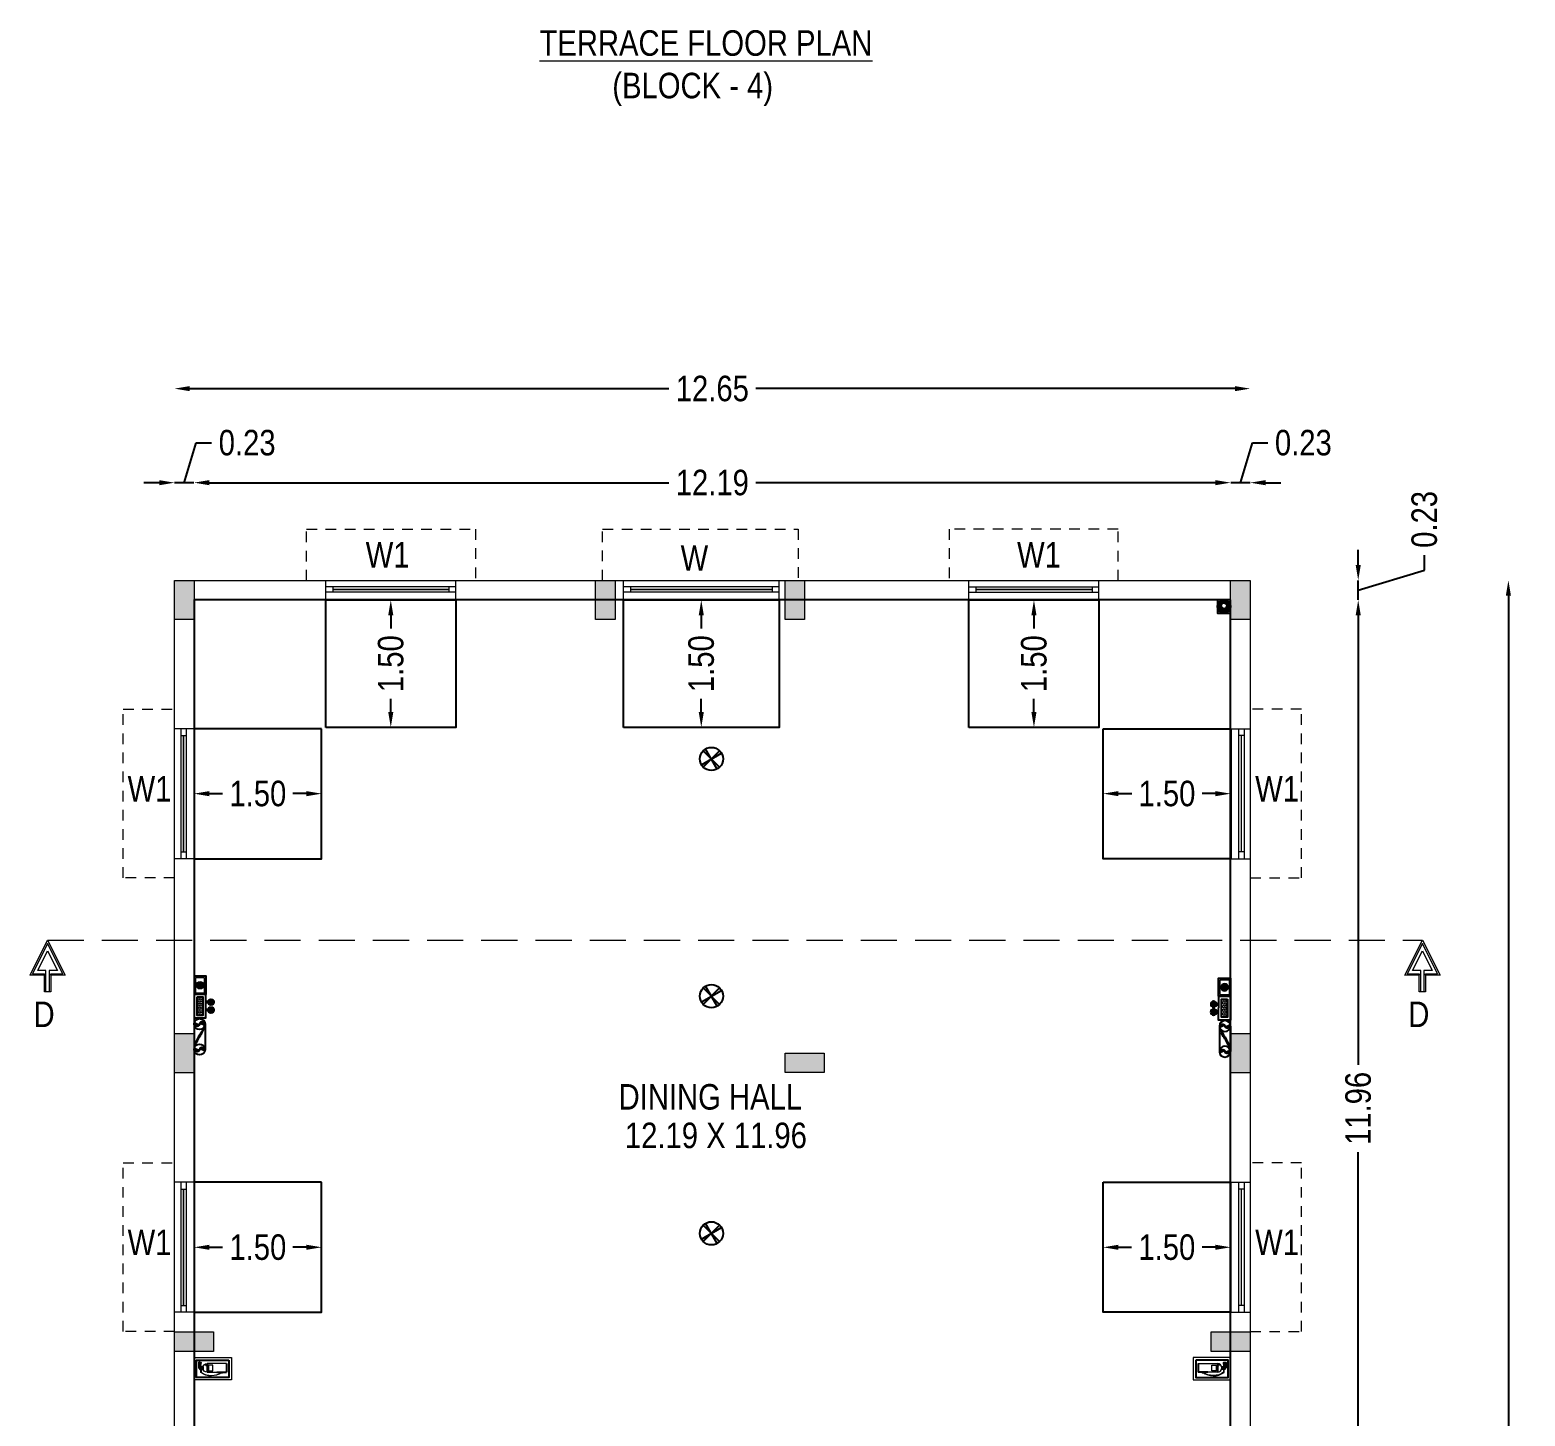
# Model space of a CAD drawing. Header units: metres. Extents: x 3750 to 6203, y 1588 to 3614.
# Drawn here: x 3778.57 to 3796.15, y 1764.12 to 1780.42 of the extents above; entities that cross this region are included whole.
import ezdxf

# ---------------------------------------------------------------- set-up
doc = ezdxf.new("R2010")
doc.units = ezdxf.units.M
doc.linetypes.add('DASHED', pattern=[0.75, 0.5, -0.25])
doc.linetypes.add('HIDDEN2', pattern=[0.1875, 0.125, -0.0625])
for name, color, linetype in [('00', 7, 'Continuous'), ('BLK_4_FLR_1_CARPET_AREA', 14, 'Continuous'), ('BLK_4_FLR_1_REGULAR_ROOM_1', 2, 'Continuous'), ('BLK_4_FLR_1_ROOM_1_LIGHT_VENTILATION_1', 2, 'Continuous'), ('VPORTS', 6, 'Continuous')]:
    doc.layers.add(name, color=color, linetype=linetype)
doc.styles.add('style2a', font='swissc.ttf')
doc.dimstyles.get("Standard").update_dxf_attribs({"dimtxt": 0.3, "dimasz": 0.18, "dimexe": 0.18, "dimexo": 0.0625, "dimgap": 0.09, "dimtad": 0, "dimzin": 0, "dimdsep": 46, "dimtxsty": 'style2a', "dimcen": 0.09, "dimse1": 1, "dimse2": 1, "dimadec": 0, "dimazin": 0, "dimtfac": 1, "dimtofl": 0, "dimtmove": 0, "dimatfit": 3, "dimfxl": 0, "dimtolj": 1, "dimtzin": 0, "dimarcsym": 0})

# ---------------------------------------------------------------- blocks, each defined once
blk = doc.blocks.new('*D493')
at = {"color": 0, "lineweight": -2, "ltscale": 10}
for p, q in [((3780.383, 1775.097), (3780.524, 1775.566)), ((3780.524, 1775.566), (3780.704, 1775.566)), ((3780.089, 1775.097), (3779.909, 1775.097)), ((3780.497, 1775.097), (3780.269, 1775.097)), ((3780.677, 1775.097), (3780.857, 1775.097))]:
    blk.add_line(p, q, dxfattribs=at)
at = {"color": 0, "ltscale": 10}
for points in [[(3780.089, 1775.127), (3780.089, 1775.067), (3780.269, 1775.097)], [(3780.677, 1775.127), (3780.677, 1775.067), (3780.497, 1775.097)]]:
    blk.add_solid(points, dxfattribs=at)
at = {"layer": 'Defpoints', "color": 0, "ltscale": 10}
for p in [(3780.269, 1775.097), (3780.269, 1773.643), (3780.497, 1773.643)]:
    blk.add_point(p, dxfattribs=at)
at = {"color": 0, "lineweight": 18, "ltscale": 10, "insert": (3781.123, 1775.566), "char_height": 0.3, "attachment_point": 5, "style": 'style2a'}
blk.add_mtext('\\A1;0.23', dxfattribs=at)
blk = doc.blocks.new('*D494')
at = {"color": 0, "lineweight": -2, "ltscale": 10}
for p, q in [((3780.679, 1775.097), (3786.08, 1775.097)), ((3792.508, 1775.097), (3787.106, 1775.097))]:
    blk.add_line(p, q, dxfattribs=at)
at = {"color": 0, "ltscale": 10}
for points in [[(3780.679, 1775.127), (3780.679, 1775.067), (3780.499, 1775.097)], [(3792.508, 1775.127), (3792.508, 1775.067), (3792.688, 1775.097)]]:
    blk.add_solid(points, dxfattribs=at)
at = {"layer": 'Defpoints', "color": 0, "ltscale": 10}
for p in [(3792.688, 1775.097), (3780.499, 1773.201), (3792.688, 1773.201)]:
    blk.add_point(p, dxfattribs=at)
at = {"color": 0, "lineweight": 18, "ltscale": 10, "insert": (3786.593, 1775.097), "char_height": 0.3, "attachment_point": 5, "style": 'style2a'}
blk.add_mtext('\\A1;12.19', dxfattribs=at)
blk = doc.blocks.new('*D495')
at = {"color": 0, "lineweight": -2, "ltscale": 10}
for p, q in [((3780.449, 1776.203), (3786.082, 1776.203)), ((3792.738, 1776.203), (3787.105, 1776.203))]:
    blk.add_line(p, q, dxfattribs=at)
at = {"color": 0, "ltscale": 10}
for points in [[(3780.449, 1776.233), (3780.449, 1776.173), (3780.269, 1776.203)], [(3792.738, 1776.233), (3792.738, 1776.173), (3792.918, 1776.203)]]:
    blk.add_solid(points, dxfattribs=at)
at = {"layer": 'Defpoints', "color": 0, "ltscale": 10}
for p in [(3780.269, 1776.203), (3780.269, 1773.948), (3792.918, 1773.948)]:
    blk.add_point(p, dxfattribs=at)
at = {"color": 0, "lineweight": 18, "ltscale": 10, "insert": (3786.593, 1776.203), "char_height": 0.3, "attachment_point": 5, "style": 'style2a'}
blk.add_mtext('\\A1;12.65', dxfattribs=at)
blk = doc.blocks.new('*D496')
at = {"color": 0, "lineweight": -2, "ltscale": 10}
for p, q in [((3792.804, 1775.097), (3792.944, 1775.566)), ((3792.944, 1775.566), (3793.124, 1775.566)), ((3792.509, 1775.097), (3792.329, 1775.097)), ((3792.918, 1775.097), (3792.689, 1775.097)), ((3793.098, 1775.097), (3793.278, 1775.097))]:
    blk.add_line(p, q, dxfattribs=at)
at = {"color": 0, "ltscale": 10}
for points in [[(3792.509, 1775.127), (3792.509, 1775.067), (3792.689, 1775.097)], [(3793.098, 1775.127), (3793.098, 1775.067), (3792.918, 1775.097)]]:
    blk.add_solid(points, dxfattribs=at)
at = {"layer": 'Defpoints', "color": 0, "ltscale": 10}
for p in [(3792.689, 1775.097), (3792.689, 1773.643), (3792.918, 1773.643)]:
    blk.add_point(p, dxfattribs=at)
at = {"color": 0, "lineweight": 18, "ltscale": 10, "insert": (3793.543, 1775.566), "char_height": 0.3, "attachment_point": 5, "style": 'style2a'}
blk.add_mtext('\\A1;0.23', dxfattribs=at)
blk = doc.blocks.new('*D497')
at = {"color": 0, "lineweight": -2, "ltscale": 10}
for p, q in [((3795.954, 1773.768), (3795.954, 1762.274)), ((3795.954, 1749.744), (3795.954, 1761.237))]:
    blk.add_line(p, q, dxfattribs=at)
at = {"color": 0, "ltscale": 10}
for points in [[(3795.924, 1773.768), (3795.984, 1773.768), (3795.954, 1773.948)], [(3795.924, 1749.744), (3795.984, 1749.744), (3795.954, 1749.564)]]:
    blk.add_solid(points, dxfattribs=at)
at = {"layer": 'Defpoints', "color": 0, "ltscale": 10}
for p in [(3792.918, 1773.948), (3795.954, 1773.948), (3792.918, 1749.564)]:
    blk.add_point(p, dxfattribs=at)
at = {"color": 0, "lineweight": 18, "ltscale": 10, "insert": (3795.954, 1761.756), "char_height": 0.3, "attachment_point": 5, "rotation": 90, "style": 'style2a'}
blk.add_mtext('\\A1;24.38', dxfattribs=at)
blk = doc.blocks.new('*D498')
at = {"color": 0, "lineweight": -2, "ltscale": 10}
for p, q in [((3794.188, 1773.538), (3794.188, 1768.251)), ((3794.188, 1761.936), (3794.188, 1767.222))]:
    blk.add_line(p, q, dxfattribs=at)
at = {"color": 0, "ltscale": 10}
for points in [[(3794.158, 1773.538), (3794.218, 1773.538), (3794.188, 1773.718)], [(3794.158, 1761.936), (3794.218, 1761.936), (3794.188, 1761.756)]]:
    blk.add_solid(points, dxfattribs=at)
at = {"layer": 'Defpoints', "color": 0, "ltscale": 10}
for p in [(3792.383, 1773.718), (3794.188, 1773.718), (3792.383, 1761.756)]:
    blk.add_point(p, dxfattribs=at)
at = {"color": 0, "lineweight": 18, "ltscale": 10, "insert": (3794.188, 1767.737), "char_height": 0.3, "attachment_point": 5, "rotation": 90, "style": 'style2a'}
blk.add_mtext('\\A1;11.96', dxfattribs=at)
blk = doc.blocks.new('*D499')
at = {"color": 0, "lineweight": -2, "ltscale": 10}
for p, q in [((3794.188, 1774.128), (3794.188, 1774.308)), ((3794.966, 1774.066), (3794.966, 1774.246)), ((3794.188, 1773.833), (3794.966, 1774.066)), ((3794.188, 1773.718), (3794.188, 1773.948)), ((3794.188, 1773.538), (3794.188, 1773.358))]:
    blk.add_line(p, q, dxfattribs=at)
at = {"color": 0, "ltscale": 10}
for points in [[(3794.158, 1774.128), (3794.218, 1774.128), (3794.188, 1773.948)], [(3794.158, 1773.538), (3794.218, 1773.538), (3794.188, 1773.718)]]:
    blk.add_solid(points, dxfattribs=at)
at = {"layer": 'Defpoints', "color": 0, "ltscale": 10}
for p in [(3792.383, 1773.948), (3794.188, 1773.948), (3792.383, 1773.718)]:
    blk.add_point(p, dxfattribs=at)
at = {"color": 0, "lineweight": 18, "ltscale": 10, "insert": (3794.966, 1774.665), "char_height": 0.3, "attachment_point": 5, "rotation": 90, "style": 'style2a'}
blk.add_mtext('\\A1;0.23', dxfattribs=at)
blk = doc.blocks.new('*D520')
at = {"layer": 'BLK_4_FLR_1_ROOM_1_LIGHT_VENTILATION_1', "color": 0, "lineweight": -2}
for p, q in [((3791.368, 1766.103), (3791.524, 1766.103)), ((3792.508, 1766.103), (3792.352, 1766.103))]:
    blk.add_line(p, q, dxfattribs=at)
at = {"layer": 'BLK_4_FLR_1_ROOM_1_LIGHT_VENTILATION_1', "color": 0}
for points in [[(3791.368, 1766.133), (3791.368, 1766.073), (3791.188, 1766.103)], [(3792.508, 1766.133), (3792.508, 1766.073), (3792.688, 1766.103)]]:
    blk.add_solid(points, dxfattribs=at)
at = {"layer": 'Defpoints', "color": 0}
for p in [(3791.188, 1766.103, 3.669), (3792.688, 1766.103, 3.669), (3792.688, 1766.103)]:
    blk.add_point(p, dxfattribs=at)
at = {"layer": 'BLK_4_FLR_1_ROOM_1_LIGHT_VENTILATION_1', "color": 0, "insert": (3791.938, 1766.103), "char_height": 0.3, "attachment_point": 5, "style": 'style2a'}
blk.add_mtext('\\A1;1.50', dxfattribs=at)
blk = doc.blocks.new('*D521')
at = {"layer": 'BLK_4_FLR_1_ROOM_1_LIGHT_VENTILATION_1', "color": 0, "lineweight": -2}
for p, q in [((3791.369, 1771.439), (3791.526, 1771.439)), ((3792.509, 1771.439), (3792.353, 1771.439))]:
    blk.add_line(p, q, dxfattribs=at)
at = {"layer": 'BLK_4_FLR_1_ROOM_1_LIGHT_VENTILATION_1', "color": 0}
for points in [[(3791.369, 1771.469), (3791.369, 1771.409), (3791.189, 1771.439)], [(3792.509, 1771.469), (3792.509, 1771.409), (3792.689, 1771.439)]]:
    blk.add_solid(points, dxfattribs=at)
at = {"layer": 'Defpoints', "color": 0}
for p in [(3791.189, 1771.439, 3.669), (3792.689, 1771.439, 3.669), (3792.689, 1771.439)]:
    blk.add_point(p, dxfattribs=at)
at = {"layer": 'BLK_4_FLR_1_ROOM_1_LIGHT_VENTILATION_1', "color": 0, "insert": (3791.939, 1771.439), "char_height": 0.3, "attachment_point": 5, "style": 'style2a'}
blk.add_mtext('\\A1;1.50', dxfattribs=at)
blk = doc.blocks.new('*D523')
at = {"layer": 'BLK_4_FLR_1_ROOM_1_LIGHT_VENTILATION_1', "color": 0, "lineweight": -2}
for p, q in [((3780.679, 1766.103), (3780.835, 1766.103)), ((3781.819, 1766.103), (3781.662, 1766.103))]:
    blk.add_line(p, q, dxfattribs=at)
at = {"layer": 'BLK_4_FLR_1_ROOM_1_LIGHT_VENTILATION_1', "color": 0}
for points in [[(3780.679, 1766.133), (3780.679, 1766.073), (3780.499, 1766.103)], [(3781.819, 1766.133), (3781.819, 1766.073), (3781.999, 1766.103)]]:
    blk.add_solid(points, dxfattribs=at)
at = {"layer": 'Defpoints', "color": 0}
for p in [(3780.499, 1766.103, 3.669), (3780.499, 1766.103), (3781.999, 1766.103, 3.669)]:
    blk.add_point(p, dxfattribs=at)
at = {"layer": 'BLK_4_FLR_1_ROOM_1_LIGHT_VENTILATION_1', "color": 0, "insert": (3781.249, 1766.103), "char_height": 0.3, "attachment_point": 5, "style": 'style2a'}
blk.add_mtext('\\A1;1.50', dxfattribs=at)
blk = doc.blocks.new('*D524')
at = {"layer": 'BLK_4_FLR_1_ROOM_1_LIGHT_VENTILATION_1', "color": 0, "lineweight": -2}
for p, q in [((3780.679, 1771.439), (3780.835, 1771.439)), ((3781.819, 1771.439), (3781.662, 1771.439))]:
    blk.add_line(p, q, dxfattribs=at)
at = {"layer": 'BLK_4_FLR_1_ROOM_1_LIGHT_VENTILATION_1', "color": 0}
for points in [[(3780.679, 1771.469), (3780.679, 1771.409), (3780.499, 1771.439)], [(3781.819, 1771.469), (3781.819, 1771.409), (3781.999, 1771.439)]]:
    blk.add_solid(points, dxfattribs=at)
at = {"layer": 'Defpoints', "color": 0}
for p in [(3780.499, 1771.439, 3.669), (3780.499, 1771.439), (3781.999, 1771.439, 3.669)]:
    blk.add_point(p, dxfattribs=at)
at = {"layer": 'BLK_4_FLR_1_ROOM_1_LIGHT_VENTILATION_1', "color": 0, "insert": (3781.249, 1771.439), "char_height": 0.3, "attachment_point": 5, "style": 'style2a'}
blk.add_mtext('\\A1;1.50', dxfattribs=at)
blk = doc.blocks.new('*D525')
at = {"layer": 'BLK_4_FLR_1_ROOM_1_LIGHT_VENTILATION_1', "color": 0, "lineweight": -2}
for p, q in [((3782.812, 1773.538), (3782.812, 1773.381)), ((3782.812, 1772.398), (3782.812, 1772.554))]:
    blk.add_line(p, q, dxfattribs=at)
at = {"layer": 'BLK_4_FLR_1_ROOM_1_LIGHT_VENTILATION_1', "color": 0}
for points in [[(3782.782, 1773.538), (3782.842, 1773.538), (3782.812, 1773.718)], [(3782.782, 1772.398), (3782.842, 1772.398), (3782.812, 1772.218)]]:
    blk.add_solid(points, dxfattribs=at)
at = {"layer": 'Defpoints', "color": 0}
for p in [(3782.812, 1773.718, 3.669), (3782.812, 1773.718), (3782.812, 1772.218, 3.669)]:
    blk.add_point(p, dxfattribs=at)
at = {"layer": 'BLK_4_FLR_1_ROOM_1_LIGHT_VENTILATION_1', "color": 0, "insert": (3782.812, 1772.968), "char_height": 0.3, "attachment_point": 5, "rotation": 90, "style": 'style2a'}
blk.add_mtext('\\A1;1.50', dxfattribs=at)
blk = doc.blocks.new('*D526')
at = {"layer": 'BLK_4_FLR_1_ROOM_1_LIGHT_VENTILATION_1', "color": 0, "lineweight": -2}
for p, q in [((3786.463, 1773.538), (3786.463, 1773.381)), ((3786.463, 1772.398), (3786.463, 1772.554))]:
    blk.add_line(p, q, dxfattribs=at)
at = {"layer": 'BLK_4_FLR_1_ROOM_1_LIGHT_VENTILATION_1', "color": 0}
for points in [[(3786.433, 1773.538), (3786.493, 1773.538), (3786.463, 1773.718)], [(3786.433, 1772.398), (3786.493, 1772.398), (3786.463, 1772.218)]]:
    blk.add_solid(points, dxfattribs=at)
at = {"layer": 'Defpoints', "color": 0}
for p in [(3786.463, 1773.718, 3.669), (3786.463, 1773.718), (3786.463, 1772.218, 3.669)]:
    blk.add_point(p, dxfattribs=at)
at = {"layer": 'BLK_4_FLR_1_ROOM_1_LIGHT_VENTILATION_1', "color": 0, "insert": (3786.463, 1772.968), "char_height": 0.3, "attachment_point": 5, "rotation": 90, "style": 'style2a'}
blk.add_mtext('\\A1;1.50', dxfattribs=at)
blk = doc.blocks.new('*D527')
at = {"layer": 'BLK_4_FLR_1_ROOM_1_LIGHT_VENTILATION_1', "color": 0, "lineweight": -2}
for p, q in [((3790.375, 1773.538), (3790.375, 1773.381)), ((3790.375, 1772.398), (3790.375, 1772.554))]:
    blk.add_line(p, q, dxfattribs=at)
at = {"layer": 'BLK_4_FLR_1_ROOM_1_LIGHT_VENTILATION_1', "color": 0}
for points in [[(3790.345, 1773.538), (3790.405, 1773.538), (3790.375, 1773.718)], [(3790.345, 1772.398), (3790.405, 1772.398), (3790.375, 1772.218)]]:
    blk.add_solid(points, dxfattribs=at)
at = {"layer": 'Defpoints', "color": 0}
for p in [(3790.375, 1773.718, 3.669), (3790.375, 1773.718), (3790.375, 1772.218, 3.669)]:
    blk.add_point(p, dxfattribs=at)
at = {"layer": 'BLK_4_FLR_1_ROOM_1_LIGHT_VENTILATION_1', "color": 0, "insert": (3790.375, 1772.968), "char_height": 0.3, "attachment_point": 5, "rotation": 90, "style": 'style2a'}
blk.add_mtext('\\A1;1.50', dxfattribs=at)
blk = doc.blocks.new('cylinder1')
for color, points in [(250, [(-7.5, 38.5), (-7.5, 37), (-1.5, 37), (0, 37), (0, 38.5)]), (250, [(-1.5, 36.5), (-1.5, 37), (-7.5, 35.9), (-7.5, 35.6), (-6.2, 35.6)]), (7, [(-3.6, 28.5, 1), (-4.9, 28.5, 1)]), (250, [(-1.5, 37), (-1.5, 33), (0, 33), (0, 34), (-0.2, 34), (-0.2, 36), (0, 36), (0, 37)]), (253, [(0.2, 36), (-0.2, 36), (-0.2, 34), (0.2, 34)]), (250, [(1.5, 37), (0, 37), (0, 36), (0.2, 36), (0.2, 34), (0, 34), (0, 33), (1.5, 33)]), (250, [(1.5, 36), (1.5, 35.5), (6, 35.5, -0.31286), (6, 6.8), (6, 6.2, 0.331662), (6.1, 36)]), (254, [(6, 5.9), (6, 5.7), (6.5, 5.7), (6.5, 7.5), (6, 7.5), (6, 7.2), (6.2, 7.2), (6.2, 5.9)])]:
    blk.add_hatch(color=color).paths.add_polyline_path(points)
at = {"lineweight": 25}
for points in [[(-1.5, 36.5), (-6.2, 35.6), (-7.5, 35.6), (-7.5, 35.9), (-1.5, 37), (-7.5, 37), (-7.5, 38.5), (0, 38.5), (0, 37)], [(-1.5, 37), (1.5, 37), (1.5, 32.8)], [(-1.5, 32.8), (-1.5, 37)], [(-1.5, 33), (1.5, 33)], [(0, 36), (0, 37)], [(0, 33), (0, 34)]]:
    blk.add_lwpolyline(points, dxfattribs=at)
at = {"lineweight": 15}
blk.add_lwpolyline([(-6, 27), (6, 27, 1)], format="xyb", close=True, dxfattribs=at)
for points in [[(-6, 27), (6, 27)], [(-6, 0), (6, 0)], [(6, 13.5), (6, 0)], [(6, 6.8), (6, 0)]]:
    blk.add_lwpolyline(points)
for points in [[(-6, 27), (6, 27), (6, 0), (-6, 0)], [(-4, 19), (-4, 25), (4, 25), (4, 19)]]:
    blk.add_lwpolyline(points, close=True, dxfattribs=at)
at = {"lineweight": 25}
blk.add_lwpolyline([(0.2, 34), (0.2, 36), (-0.2, 36), (-0.2, 34)], close=True, dxfattribs=at)
at = {"lineweight": 20}
blk.add_lwpolyline([(6, 6.8), (6, 6.2, 0.331662), (6.1, 36), (1.5, 36), (1.5, 35.5), (6, 35.5, -0.31286)], format="xyb", close=True, dxfattribs=at)
blk.add_lwpolyline([(6, 5.9), (6, 5.7), (6.5, 5.7), (6.5, 7.5), (6, 7.5), (6, 7.2), (6.2, 7.2), (6.2, 5.9)], close=True)
at = {"lineweight": 25}
blk.add_circle((-4.2, 28.5), 0.75, dxfattribs=at)
blk.add_circle((-4.2, 28.5), 0.65)
blk = doc.blocks.new('cylinderfinal')
at = {"lineweight": 20}
for points in [[(-13.5, -45), (13.5, -45), (13.5, 0), (-13.5, 0)], [(-10.5, -42), (10.5, -42), (10.5, -3), (-10.5, -3)]]:
    blk.add_lwpolyline(points, close=True, dxfattribs=at)
blk.add_lwpolyline([(-10.5, -42), (10.5, -42), (10.5, -3), (-10.5, -3)], close=True)
at = {"lineweight": 15, "xscale": 0.8699999999998906, "yscale": 0.8699999999998906, "zscale": 1.5}
blk.add_blockref('cylinder1', (-0.9, -39.3), dxfattribs=at)
blk = doc.blocks.new('firehose')
for color, points in [(1, [(17.9, -33.8, -0.116019), (19.9, -42.8, 8.409187), (14.6, -51.1), (14.8, -50.8, 0.130477), (16.9, -42.3, -8.334124)]), (1, [(14.8, -50.8), (17, -53, 1.016121), (-17.7, -32.7, 0.119989), (-17.2, -41.2, -1.237161)]), (46, [(11.7, -56.2), (11.2, -55.4), (13.3, -53.5), (14.8, -50.8), (17, -53), (14.6, -54)])]:
    blk.add_hatch(color=color).paths.add_polyline_path(points)
at = {"color": 240}
blk.add_lwpolyline([(-36, -72), (36, -72), (36, 0), (-36, 0)], close=True, dxfattribs=at)
at = {"color": 46}
blk.add_lwpolyline([(11.7, -56.2), (11.2, -55.4), (13.3, -53.5), (14.8, -50.8), (17, -53), (14.6, -54)], close=True, dxfattribs=at)
at = {"color": 240}
for radius in [36, 33, 30, 27, 24]:
    blk.add_circle((0, -36), radius, dxfattribs=at)
for centre, radius, start, end in [((0, -36), 21, 341.16754, 315), ((0, -36), 18, 6.99795, 339.62943), ((-0.2, -42.6), 20.1, 328.78736, 150.61991), ((-0.2, -42.6), 17.1, 331.27108, 175.47632)]:
    blk.add_arc(centre, radius, start, end, dxfattribs=at)
blk = doc.blocks.new('auto-sprinkler')
at = {"layer": '00'}
h = blk.add_hatch(color=161, dxfattribs=at)
h.dxf.hatch_style = 1
h.paths.add_polyline_path([(0, 0), (-0.075, 0.13, 0.065543), (-0.106, 0.106)])
h.paths.add_polyline_path([(0, 0), (0.13, 0.075, 0.065543), (0.106, 0.106)])
h.paths.add_polyline_path([(0.075, -0.13, 0.065543), (0.106, -0.106), (0, 0)])
h.paths.add_polyline_path([(-0.13, -0.075, 0.065543), (-0.106, -0.106), (0, 0)])
at = {"layer": '00', "color": 170}
for points in [[(-0.13, -0.075), (0.13, 0.075)], [(-0.106, -0.106), (0.106, 0.106)], [(0.106, -0.106), (-0.106, 0.106)], [(0.075, -0.13), (-0.075, 0.13)]]:
    blk.add_lwpolyline(points, dxfattribs=at)
blk.add_circle((0, 0), 0.15, dxfattribs=at)
blk = doc.blocks.new('siern')
blk.add_hatch(color=5).paths.add_polyline_path([(-0.16, 4.06, -0.050919), (-2.08, 0.02, 0.092567), (-4.03, -4.07, -0.003207), (-4.03, -4.06, -0.048369), (-3.84, -3.7, -0.017888), (-1.74, -0.11, 0.117562)])
at = {"layer": 'VPORTS', "lineweight": 18}
h = blk.add_hatch(color=20, dxfattribs=at)
edge = h.paths.add_edge_path()
edge.add_arc((-3, 5.13), 1.16, 152.3056, 342.6944)
edge.add_arc((-1.07, 4.32), 0.948, -16.1598, 151.1598, ccw=False)
edge.add_arc((-1.18, 4.6), 1.16, 332.3056, 522.6944)
edge.add_arc((-3.12, 5.4), 0.948, 163.8402, 331.1598, ccw=False)
h = blk.add_hatch(color=20, dxfattribs=at)
edge = h.paths.add_edge_path()
edge.add_arc((-3, -4.6), 1.16, 152.3056, 342.6944)
edge.add_arc((-1.07, -5.4), 0.948, -16.1598, 151.1598, ccw=False)
edge.add_arc((-1.18, -5.13), 1.16, 332.3056, 522.6944)
edge.add_arc((-3.12, -4.32), 0.948, 163.8402, 331.1598, ccw=False)
at = {"color": 1}
for points in [[(-4.19, -4.86), (-4.19, 4.86)], [(0, -4.86), (0, 4.86)]]:
    blk.add_lwpolyline(points, dxfattribs=at)
at = {"color": 5}
blk.add_lwpolyline([(-0.16, 4.06, -0.050919), (-2.08, 0.02, 0.092567), (-4.03, -4.07, -0.019686), (-1.74, -0.11, 0.117562)], format="xyb", close=True, dxfattribs=at)
at = {"layer": 'VPORTS', "color": 251, "lineweight": 18}
for points in [[(-4.03, 5.66, 1.095033), (-1.9, 4.78, -0.895043), (-0.16, 4.06, 1.095033), (-2.29, 4.94, -0.895043)], [(-4.03, -4.06, 1.095033), (-1.9, -4.94, -0.895043), (-0.16, -5.66, 1.095033), (-2.29, -4.78, -0.895043)]]:
    blk.add_lwpolyline(points, format="xyb", close=True, dxfattribs=at)
at = {"layer": 'VPORTS'}
for centre in [(-2.09, 4.86), (-2.09, -4.86)]:
    blk.add_circle(centre, 2.09, dxfattribs=at)
at = {"layer": 'VPORTS', "lineweight": 18}
blk.add_circle((-2.09, -4.86), 2.09, dxfattribs=at)
blk = doc.blocks.new('EmerLight')
h = blk.add_hatch(color=1)
edge = h.paths.add_edge_path()
edge.add_arc((0, 12.8), 2.25, 0, 360)
h = blk.add_hatch(color=1)
edge = h.paths.add_edge_path()
edge.add_arc((6, 12.8), 2.25, 0, 360)
at = {"lineweight": 18}
h = blk.add_hatch(dxfattribs=at)
h.set_pattern_fill('HONEY', color=145, scale=7.5, style=0)
h.set_pattern_definition([(0, (-23575.4171, -1310.2154), (1.40625, 0.811898812), [0.9375, -1.875]), (120, (-23575.4171, -1310.2154), (-1.406249997, 0.811898818), [0.9375, -1.875]), (60, (-23575.4171, -1310.2154), (3e-09, 1.62379763), [-1.875, 0.9375])])
h.paths.add_polyline_path([(-3.8, 2.2), (9.8, 2.2), (9.8, 6.8), (-3.8, 6.8)])
for points in [[(-0.4, 9), (0.4, 9), (0.4, 10.5, -0.08392), (-0.4, 10.5)], [(6.4, 10.5, -0.08392), (5.6, 10.5), (5.6, 9), (6.4, 9)]]:
    blk.add_hatch(color=171).paths.add_polyline_path(points)
at = {"color": 5}
for points in [[(-6, 0), (12, 0), (12, 9), (-6, 9)], [(-3.8, 2.2), (9.8, 2.2), (9.8, 6.8), (-3.8, 6.8)]]:
    blk.add_lwpolyline(points, close=True, dxfattribs=at)
at = {"color": 171}
for points in [[(-0.4, 10.5), (-0.4, 9)], [(0.4, 10.5), (0.4, 9)], [(5.6, 10.5), (5.6, 9)], [(6.4, 10.5), (6.4, 9)]]:
    blk.add_lwpolyline(points, dxfattribs=at)
at = {"color": 1}
for centre in [(0, 12.8), (6, 12.8)]:
    blk.add_circle(centre, 2.25, dxfattribs=at)
blk = doc.blocks.new('switch1')
for points in [[(-7.9, 10.3), (-7.5, 10), (-7.5, 2), (-7.9, 1.7)], [(7.3, 10.9), (7, 10.5), (-7, 10.5), (-7.3, 10.9)], [(-7.3, 1.1), (-7, 1.5), (7, 1.5), (7.3, 1.1)], [(7.9, 1.7), (7.5, 2), (7.5, 10), (7.9, 10.3)]]:
    blk.add_hatch(color=254).paths.add_polyline_path(points)
h = blk.add_hatch(color=20)
edge = h.paths.add_edge_path()
edge.add_arc((0, 6), 3.75, 0, 360)
edge = h.paths.add_edge_path(flags=17)
edge.add_arc((0, 6), 2.25, 0, 360)
h = blk.add_hatch()
h.set_pattern_fill('ANSI31', color=1, scale=0.3, style=0)
edge = h.paths.add_edge_path()
edge.add_arc((0, 6), 2.25, 0, 360)
at = {"color": 7, "lineweight": 25}
blk.add_lwpolyline([(-9, 0), (9, 0), (9, 12), (-9, 12)], close=True, dxfattribs=at)
at = {"color": 7, "lineweight": 20}
for points in [[(-7.9, 10.3), (-7.5, 10), (-7.5, 2), (-7.9, 1.7)], [(7.3, 10.9), (7, 10.5), (-7, 10.5), (-7.3, 10.9)], [(-7.3, 1.1), (-7, 1.5), (7, 1.5), (7.3, 1.1)], [(7.9, 1.7), (7.5, 2), (7.5, 10), (7.9, 10.3)]]:
    blk.add_lwpolyline(points, close=True, dxfattribs=at)
at = {"color": 20, "lineweight": 5}
for radius in [3.75, 2.25]:
    blk.add_circle((0, 6), radius, dxfattribs=at)

msp = doc.modelspace()

# ---------------------------------------------------------------- hatches: boundary and pattern name
at = {"lineweight": 18, "ltscale": 10}
h = msp.add_hatch(color=256, dxfattribs=at)
h.dxf.hatch_style = 1
h.paths.add_polyline_path([(3780.2687, 1773.4876), (3780.4987, 1773.4876), (3780.4987, 1773.9476), (3780.2687, 1773.9476)])
h = msp.add_hatch(color=256, dxfattribs=at)
h.dxf.hatch_style = 1
h.paths.add_polyline_path([(3785.2203, 1773.4876), (3785.4503, 1773.4876), (3785.4503, 1773.9476), (3785.2203, 1773.9476)])
h = msp.add_hatch(color=256, dxfattribs=at)
h.dxf.hatch_style = 1
h.paths.add_polyline_path([(3787.4479, 1773.4876), (3787.6779, 1773.4876), (3787.6779, 1773.9476), (3787.4479, 1773.9476)])
h = msp.add_hatch(color=256, dxfattribs=at)
h.dxf.hatch_style = 1
h.paths.add_polyline_path([(3792.6879, 1773.4876), (3792.9179, 1773.4876), (3792.9179, 1773.9476), (3792.6879, 1773.9476)])
h = msp.add_hatch(color=256, dxfattribs=at)
h.dxf.hatch_style = 1
h.paths.add_polyline_path([(3780.2687, 1768.1564), (3780.4987, 1768.1564), (3780.4987, 1768.6164), (3780.2687, 1768.6164)])
h = msp.add_hatch(color=256, dxfattribs=at)
h.dxf.hatch_style = 1
h.paths.add_polyline_path([(3792.6879, 1768.1564), (3792.9179, 1768.1564), (3792.9179, 1768.6164), (3792.6879, 1768.6164)])
h = msp.add_hatch(color=256, dxfattribs=at)
h.dxf.hatch_style = 1
h.paths.add_polyline_path([(3787.4479, 1768.3874), (3787.4479, 1768.1574), (3787.9079, 1768.1574), (3787.9079, 1768.3874)])
h = msp.add_hatch(color=256, dxfattribs=at)
h.dxf.hatch_style = 1
h.paths.add_polyline_path([(3780.2687, 1765.1084), (3780.2687, 1764.8784), (3780.7287, 1764.8784), (3780.7287, 1765.1084)])
h = msp.add_hatch(color=256, dxfattribs=at)
h.dxf.hatch_style = 1
h.paths.add_polyline_path([(3792.458, 1765.1084), (3792.458, 1764.8784), (3792.918, 1764.8784), (3792.918, 1765.1084)])

# ---------------------------------------------------------------- linework, layer by layer
for p, q in [((3780.2687, 1749.5635, 3.6689), (3780.2687, 1773.9476, 3.6689)), ((3780.2687, 1773.9476, 3.6689), (3792.9179, 1773.9476, 3.6689)), ((3792.9179, 1773.9476, 3.6689), (3792.9179, 1749.5635, 3.6689)), ((3780.4987, 1754.7835, 3.6689), (3780.4987, 1773.7176, 3.6689)), ((3780.4987, 1773.7176, 3.6689), (3792.6879, 1773.7176, 3.6689)), ((3792.6879, 1773.7176, 3.6689), (3792.6879, 1749.7935, 3.6689))]:
    msp.add_line(p, q, dxfattribs=at)
at = {"lineweight": 18}
for p, q in [((3782.0475, 1773.7176, 7.3378), (3782.0475, 1773.9462, 7.3378)), ((3783.5768, 1773.8736, 7.3378), (3782.0475, 1773.8736, 7.3378)), ((3782.1288, 1773.8736, 7.3378), (3782.1288, 1773.8096, 7.3378)), ((3783.4955, 1773.8736, 7.3378), (3783.4955, 1773.8096, 7.3378)), ((3783.5768, 1773.7176, 7.3378), (3783.5768, 1773.9462, 7.3378)), ((3785.5477, 1773.7176, 7.3378), (3785.5477, 1773.9462, 7.3378)), ((3787.3777, 1773.8736, 7.3378), (3785.5477, 1773.8736, 7.3378)), ((3785.6289, 1773.8736, 7.3378), (3785.6289, 1773.8096, 7.3378)), ((3787.2965, 1773.8736, 7.3378), (3787.2965, 1773.8096, 7.3378)), ((3787.3777, 1773.7176, 7.3378), (3787.3777, 1773.9462, 7.3378)), ((3789.6099, 1773.7176, 7.3378), (3789.6099, 1773.9462, 7.3378)), ((3789.6099, 1773.8736, 7.3378), (3791.1391, 1773.8736, 7.3378)), ((3789.6911, 1773.8736, 7.3378), (3789.6911, 1773.8096, 7.3378)), ((3791.0579, 1773.8736, 7.3378), (3791.0579, 1773.8096, 7.3378)), ((3791.1391, 1773.7176, 7.3378), (3791.1391, 1773.9462, 7.3378)), ((3783.5768, 1773.8096, 7.3378), (3782.0475, 1773.8096, 7.3378)), ((3787.3777, 1773.8096, 7.3378), (3785.5477, 1773.8096, 7.3378)), ((3789.6099, 1773.8096, 7.3378), (3791.1391, 1773.8096, 7.3378)), ((3780.4973, 1772.2034, 3.6689), (3780.2687, 1772.2034, 3.6689)), ((3780.3413, 1772.2034, 3.6689), (3780.3413, 1770.6742, 3.6689)), ((3780.3413, 1772.1222, 3.6689), (3780.4053, 1772.1222, 3.6689)), ((3780.4053, 1772.2034, 3.6689), (3780.4053, 1770.6742, 3.6689)), ((3792.6893, 1772.2034, 3.6689), (3792.9179, 1772.2034, 3.6689)), ((3792.7814, 1772.2034, 3.6689), (3792.7814, 1770.6742, 3.6689)), ((3792.8454, 1772.1222, 3.6689), (3792.7814, 1772.1222, 3.6689)), ((3792.8454, 1772.2034, 3.6689), (3792.8454, 1770.6742, 3.6689)), ((3780.3413, 1770.7554, 3.6689), (3780.4053, 1770.7554, 3.6689)), ((3792.8454, 1770.7554, 3.6689), (3792.7814, 1770.7554, 3.6689)), ((3780.4973, 1770.6742, 3.6689), (3780.2687, 1770.6742, 3.6689)), ((3792.6893, 1770.6742, 3.6689), (3792.9179, 1770.6742, 3.6689)), ((3780.4973, 1766.8676, 3.6689), (3780.2687, 1766.8676, 3.6689)), ((3780.3413, 1766.8676, 3.6689), (3780.3413, 1765.3384, 3.6689)), ((3780.4053, 1766.8676, 3.6689), (3780.4053, 1765.3384, 3.6689)), ((3792.6893, 1766.8676, 3.6689), (3792.9179, 1766.8676, 3.6689)), ((3792.7814, 1766.8676, 3.6689), (3792.7814, 1765.3384, 3.6689)), ((3792.8454, 1766.8676, 3.6689), (3792.8454, 1765.3384, 3.6689)), ((3780.3413, 1766.7864, 3.6689), (3780.4053, 1766.7864, 3.6689)), ((3792.8454, 1766.7864, 3.6689), (3792.7814, 1766.7864, 3.6689)), ((3780.3413, 1765.4196, 3.6689), (3780.4053, 1765.4196, 3.6689)), ((3792.8454, 1765.4196, 3.6689), (3792.7814, 1765.4196, 3.6689)), ((3780.4973, 1765.3384, 3.6689), (3780.2687, 1765.3384, 3.6689)), ((3792.6893, 1765.3384, 3.6689), (3792.9179, 1765.3384, 3.6689))]:
    msp.add_line(p, q, dxfattribs=at)
at = {"linetype": 'ByBlock', "lineweight": 18}
for p, q in [((3778.5696, 1769.3029), (3778.7766, 1769.7169)), ((3778.7766, 1769.7169), (3778.9849, 1769.3022)), ((3794.7353, 1769.3029), (3794.9423, 1769.7169)), ((3794.9423, 1769.7169), (3795.1505, 1769.3022)), ((3778.7383, 1769.3022), (3778.5684, 1769.3022)), ((3778.7383, 1769.1086), (3778.7383, 1769.3022)), ((3778.9849, 1769.3022), (3778.815, 1769.3022)), ((3778.815, 1769.3022), (3778.815, 1769.1086)), ((3794.9039, 1769.3022), (3794.734, 1769.3022)), ((3794.9039, 1769.1086), (3794.9039, 1769.3022)), ((3795.1505, 1769.3022), (3794.9806, 1769.3022)), ((3794.9806, 1769.3022), (3794.9806, 1769.1086)), ((3778.815, 1769.1086), (3778.7383, 1769.1086)), ((3794.9806, 1769.1086), (3794.9039, 1769.1086))]:
    msp.add_line(p, q, dxfattribs=at)
at = {"linetype": 'DASHED', "lineweight": 18, "ltscale": 0.85}
msp.add_line((3778.7766, 1769.7169), (3794.9423, 1769.7169), dxfattribs=at)
at = {"linetype": 'HIDDEN2', "lineweight": 18}
for points, elevation in [([(3781.8211, 1773.9462), (3781.8211, 1774.5501), (3783.8068, 1774.5501), (3783.8068, 1773.9462)], 7.3378), ([(3785.3026, 1773.9476), (3785.3026, 1774.5515), (3787.6018, 1774.5515), (3787.6018, 1773.9476)], 3.6689), ([(3791.3655, 1773.9462), (3791.3655, 1774.5501), (3789.3799, 1774.5501), (3789.3799, 1773.9462)], 7.3378), ([(3780.2687, 1770.4478), (3779.6648, 1770.4478), (3779.6648, 1772.4334), (3780.2687, 1772.4334)], 3.6689), ([(3792.9179, 1770.4478), (3793.5218, 1770.4478), (3793.5218, 1772.4334), (3792.9179, 1772.4334)], 3.6689), ([(3780.2687, 1765.112), (3779.6648, 1765.112), (3779.6648, 1767.0976), (3780.2687, 1767.0976)], 3.6689), ([(3792.9179, 1765.112), (3793.5218, 1765.112), (3793.5218, 1767.0976), (3792.9179, 1767.0976)], 3.6689)]:
    msp.add_lwpolyline(points, dxfattribs=dict(at, elevation=elevation))
at = {"lineweight": 18, "ltscale": 10, "elevation": 3.6689}
for points in [[(3780.4987, 1773.4876), (3780.2687, 1773.4876), (3780.2687, 1773.9476), (3780.4987, 1773.9476), (3780.4987, 1773.4876)], [(3785.4503, 1773.4876), (3785.2203, 1773.4876), (3785.2203, 1773.9476), (3785.4503, 1773.9476), (3785.4503, 1773.4876)], [(3787.6779, 1773.4876), (3787.4479, 1773.4876), (3787.4479, 1773.9476), (3787.6779, 1773.9476), (3787.6779, 1773.4876)], [(3792.9179, 1773.4876), (3792.6879, 1773.4876), (3792.6879, 1773.9476), (3792.9179, 1773.9476), (3792.9179, 1773.4876)], [(3780.4987, 1768.1564), (3780.2687, 1768.1564), (3780.2687, 1768.6164), (3780.4987, 1768.6164), (3780.4987, 1768.1564)], [(3792.9179, 1768.1564), (3792.6879, 1768.1564), (3792.6879, 1768.6164), (3792.9179, 1768.6164), (3792.9179, 1768.1564)], [(3787.4479, 1768.1574), (3787.4479, 1768.3874), (3787.9079, 1768.3874), (3787.9079, 1768.1574), (3787.4479, 1768.1574)], [(3780.2687, 1764.8784), (3780.2687, 1765.1084), (3780.7287, 1765.1084), (3780.7287, 1764.8784), (3780.2687, 1764.8784)], [(3792.458, 1764.8784), (3792.458, 1765.1084), (3792.918, 1765.1084), (3792.918, 1764.8784), (3792.458, 1764.8784)]]:
    msp.add_lwpolyline(points, dxfattribs=at)
at = {"lineweight": 18, "const_width": 0.0191}
for points, elevation in [([(3783.4955, 1773.8416), (3782.1288, 1773.8416)], 7.3378), ([(3787.2965, 1773.8416), (3785.6289, 1773.8416)], 7.3378), ([(3789.6911, 1773.8416), (3791.0579, 1773.8416)], 7.3378), ([(3780.3733, 1772.1222), (3780.3733, 1770.7554)], 3.6689), ([(3792.8134, 1772.1222), (3792.8134, 1770.7554)], 3.6689), ([(3780.3733, 1766.7864), (3780.3733, 1765.4196)], 3.6689), ([(3792.8134, 1766.7864), (3792.8134, 1765.4196)], 3.6689)]:
    msp.add_lwpolyline(points, dxfattribs=dict(at, elevation=elevation))
at = {"linetype": 'ByBlock', "lineweight": 18}
for points in [[(3778.7766, 1769.6758), (3778.5994, 1769.3213), (3778.7383, 1769.3213), (3778.7383, 1769.3029)], [(3778.815, 1769.3022), (3778.815, 1769.3213), (3778.9538, 1769.3213), (3778.7766, 1769.6758)], [(3794.9423, 1769.6758), (3794.7651, 1769.3213), (3794.9039, 1769.3213), (3794.9039, 1769.3029)], [(3794.9806, 1769.3022), (3794.9806, 1769.3213), (3795.1195, 1769.3213), (3794.9423, 1769.6758)], [(3778.7575, 1769.1086), (3778.7575, 1769.3597), (3778.6615, 1769.3597), (3778.7766, 1769.5899), (3778.8918, 1769.3597), (3778.7958, 1769.3597), (3778.7958, 1769.3405), (3778.7958, 1769.1086)], [(3794.9231, 1769.1086), (3794.9231, 1769.3597), (3794.8271, 1769.3597), (3794.9423, 1769.5899), (3795.0574, 1769.3597), (3794.9614, 1769.3597), (3794.9614, 1769.3405), (3794.9614, 1769.1086)]]:
    msp.add_lwpolyline(points, dxfattribs=at)
at = {"layer": 'BLK_4_FLR_1_CARPET_AREA', "elevation": 3.6689}
msp.add_lwpolyline([(3792.6879, 1773.7176), (3780.4987, 1773.7176), (3780.4987, 1761.7584), (3792.6879, 1761.7584)], close=True, dxfattribs=at)
at = {"layer": 'BLK_4_FLR_1_REGULAR_ROOM_1', "color": 2, "elevation": 3.6689}
msp.add_lwpolyline([(3792.6879, 1773.7176), (3780.4987, 1773.7176), (3780.4987, 1761.7584), (3792.6879, 1761.7584)], close=True, dxfattribs=at)
at = {"layer": 'BLK_4_FLR_1_ROOM_1_LIGHT_VENTILATION_1', "color": 2}
for points, elevation in [([(3782.0475, 1772.2176), (3782.0475, 1773.7176), (3783.5768, 1773.7176), (3783.5768, 1772.2176)], 11.0067), ([(3785.5477, 1772.2176), (3785.5477, 1773.7176), (3787.3777, 1773.7176), (3787.3777, 1772.2176)], 11.0067), ([(3789.6099, 1772.2176), (3789.6099, 1773.7176), (3791.1391, 1773.7176), (3791.1391, 1772.2176)], 14.6756), ([(3781.9987, 1772.2034), (3780.4987, 1772.2034), (3780.4987, 1770.6742), (3781.9987, 1770.6742)], 3.6689), ([(3791.1893, 1772.2034), (3792.6893, 1772.2034), (3792.6893, 1770.6742), (3791.1893, 1770.6742)], 3.6689), ([(3781.9987, 1766.8676), (3780.4987, 1766.8676), (3780.4987, 1765.3384), (3781.9987, 1765.3384)], 3.6689), ([(3791.1879, 1766.8676), (3792.6879, 1766.8676), (3792.6879, 1765.3384), (3791.1879, 1765.3384)], 3.6689)]:
    msp.add_lwpolyline(points, close=True, dxfattribs=dict(at, elevation=elevation))

# ---------------------------------------------------------------- block references
for name, p, xscale, yscale, zscale, rotation in [('firehose', (3792.6103, 1773.5624, 3.6689), 0.0021553039098793, 0.0021553039098793, 0.0021553039098793, 180), ('switch1', (3780.4987, 1769.1854, 3.6689), 0.0117463396757522, 0.0117463396757522, 0.0117463396757522, 270), ('switch1', (3792.6875, 1769.1611, 3.6689), -0.0117463396757522, 0.0117463396757522, 0.0117463396757522, 89.76594482453932), ('EmerLight', (3780.4987, 1768.9866, 3.6689), 0.0155180250680052, 0.0155180250680052, 0.0155180250680052, 270), ('EmerLight', (3792.6867, 1768.9623, 3.6689), -0.0155180250680052, 0.0155180250680052, 0.0155180250680052, 89.76594482453932), ('siern', (3780.4987, 1768.5794, 3.6689), 0.0307992739753583, 0.0307992739753583, 0.0307992739753583, 180), ('siern', (3792.685, 1768.5551, 3.6689), -0.0307992739753583, 0.0307992739753583, 0.0307992739753583, 179.7659448245393), ('cylinderfinal', (3780.4987, 1764.6749, 3.6689), -0.009752225029085, 0.009752225029085, 0.009752225029085, 90), ('cylinderfinal', (3792.6879, 1764.6749, 3.6689), 0.009752225029085, 0.009752225029085, 0.009752225029085, 270)]:
    msp.add_blockref(name, p, dxfattribs=dict(xscale=xscale, yscale=yscale, zscale=zscale, rotation=rotation))
at = {"xscale": 0.9078596091205212, "yscale": 0.9078596091205212, "zscale": 0.9078596091205212}
for p in [(3786.5824, 1771.847, 3.6689), (3786.5824, 1769.0571, 3.6689), (3786.5824, 1766.2672, 3.6689)]:
    msp.add_blockref('auto-sprinkler', p, dxfattribs=at)

# ---------------------------------------------------------------- texts
at = {"lineweight": 18, "style": 'style2a'}
for s, p in [('W1', (3782.5172, 1774.0982, 3.6689)), ('W1', (3790.1767, 1774.0982, 3.6689)), ('W', (3786.2203, 1774.0611)), ('W1', (3779.7174, 1771.3465)), ('W1', (3792.9765, 1771.3465)), ('D', (3778.6112, 1768.6935)), ('D', (3794.7768, 1768.6935)), ('DINING HALL', (3785.4911, 1767.7228)), ('12.19 X 11.96', (3785.565, 1767.2694)), ('W1', (3779.7174, 1766.0106)), ('W1', (3792.9765, 1766.0106))]:
    msp.add_text(s, height=0.3, dxfattribs=at).set_placement(p)
at = {"lineweight": 18, "insert": (3783.0236, 1780.4185), "char_height": 0.3, "width": 6.773665, "attachment_point": 1, "style": 'style2a'}
msp.add_mtext('\\A1;{\\W8.04386;\\L  \\W1;TERRACE FLOOR PLAN\\P\\W8.3495;\\l   }(BLOCK - 4)', dxfattribs=at)

# ---------------------------------------------------------------- dimensions: what is measured, and where the dimension line sits
at = {"lineweight": 18, "ltscale": 10}
for base, p1, p2, override, picture, middle in [((3780.2687, 1776.2029, 3.6689), (3792.9179, 1773.9476, 3.6689), (3780.2687, 1773.9476, 3.6689), {"dimtxt": 0.3, "dimdec": 2, "dimtxsty": 'style2a'}, '*D495', (3786.5933, 1776.2029, 3.6689)), ((3780.2687, 1775.0969, 3.6689), (3780.4973, 1773.6428, 3.6689), (3780.2687, 1773.6428, 3.6689), {"dimtmove": 1}, '*D493', (3780.7938, 1775.5661, 3.6689)), ((3792.6893, 1775.0969, 3.6689), (3792.9179, 1773.6428, 3.6689), (3792.6893, 1773.6428, 3.6689), {"dimtmove": 1}, '*D496', (3793.2144, 1775.5661, 3.6689)), ((3792.6879, 1775.0969, 3.6689), (3780.4987, 1773.2008, 3.6689), (3792.6879, 1773.2008, 3.6689), {"dimtmove": 1}, '*D494', (3786.5933, 1775.0969, 3.6689))]:
    dim = msp.add_linear_dim(base=base, p1=p1, p2=p2, dimstyle='Standard', override=override, dxfattribs=at)
    dim.commit()
    dim.dimension.update_dxf_attribs({"geometry": picture, "text_midpoint": middle})
for base, p1, p2, picture, middle in [((3794.1882, 1773.9476, 3.6689), (3792.383, 1773.7176, 3.6689), (3792.383, 1773.9476, 3.6689), '*D499', (3794.9657, 1774.3359, 3.6689)), ((3795.9535, 1773.9476, 3.6689), (3792.9179, 1749.5635, 3.6689), (3792.9179, 1773.9476, 3.6689), '*D497', (3795.9535, 1761.7556, 3.6689)), ((3794.1882, 1773.7176, 3.6689), (3792.383, 1761.7556, 3.6689), (3792.383, 1773.7176, 3.6689), '*D498', (3794.1882, 1767.7366, 3.6689))]:
    dim = msp.add_linear_dim(base=base, p1=p1, p2=p2, angle=90, dimstyle='Standard', override={"dimtmove": 1}, dxfattribs=at)
    dim.commit()
    dim.dimension.update_dxf_attribs({"geometry": picture, "text_midpoint": middle})
at = {"layer": 'BLK_4_FLR_1_ROOM_1_LIGHT_VENTILATION_1', "color": 232}
for base, p1, p2, angle, picture, middle in [((3782.8121, 1773.7176, 7.3378), (3782.8121, 1772.2176, 11.0067), (3782.8121, 1773.7176, 11.0067), 90, '*D525', (3782.8121, 1772.9676, 7.3378)), ((3786.4627, 1773.7176, 7.3378), (3786.4627, 1772.2176, 11.0067), (3786.4627, 1773.7176, 11.0067), 90, '*D526', (3786.4627, 1772.9676, 7.3378)), ((3790.3745, 1773.7176, 11.0067), (3790.3745, 1772.2176, 14.6756), (3790.3745, 1773.7176, 14.6756), 90, '*D527', (3790.3745, 1772.9676, 11.0067)), ((3780.4987, 1771.4388), (3781.9987, 1771.4388, 3.6689), (3780.4987, 1771.4388, 3.6689), 180, '*D524', (3781.2487, 1771.4388)), ((3780.4987, 1766.103), (3781.9987, 1766.103, 3.6689), (3780.4987, 1766.103, 3.6689), 180, '*D523', (3781.2487, 1766.103))]:
    dim = msp.add_linear_dim(base=base, p1=p1, p2=p2, angle=angle, dimstyle='Standard', override={"dimtxt": 0.3, "dimdec": 2, "dimtxsty": 'style2a'}, dxfattribs=at)
    dim.commit()
    dim.dimension.update_dxf_attribs({"geometry": picture, "text_midpoint": middle})
for base, p1, p2, picture, middle in [((3792.6893, 1771.4388), (3791.1893, 1771.4388, 3.6689), (3792.6893, 1771.4388, 3.6689), '*D521', (3791.9393, 1771.4388)), ((3792.6879, 1766.103), (3791.1879, 1766.103, 3.6689), (3792.6879, 1766.103, 3.6689), '*D520', (3791.9379, 1766.103))]:
    dim = msp.add_linear_dim(base=base, p1=p1, p2=p2, dimstyle='Standard', override={"dimtxt": 0.3, "dimdec": 2, "dimtxsty": 'style2a'}, dxfattribs=at)
    dim.commit()
    dim.dimension.update_dxf_attribs({"geometry": picture, "text_midpoint": middle})

doc.saveas('drawing.dxf')
